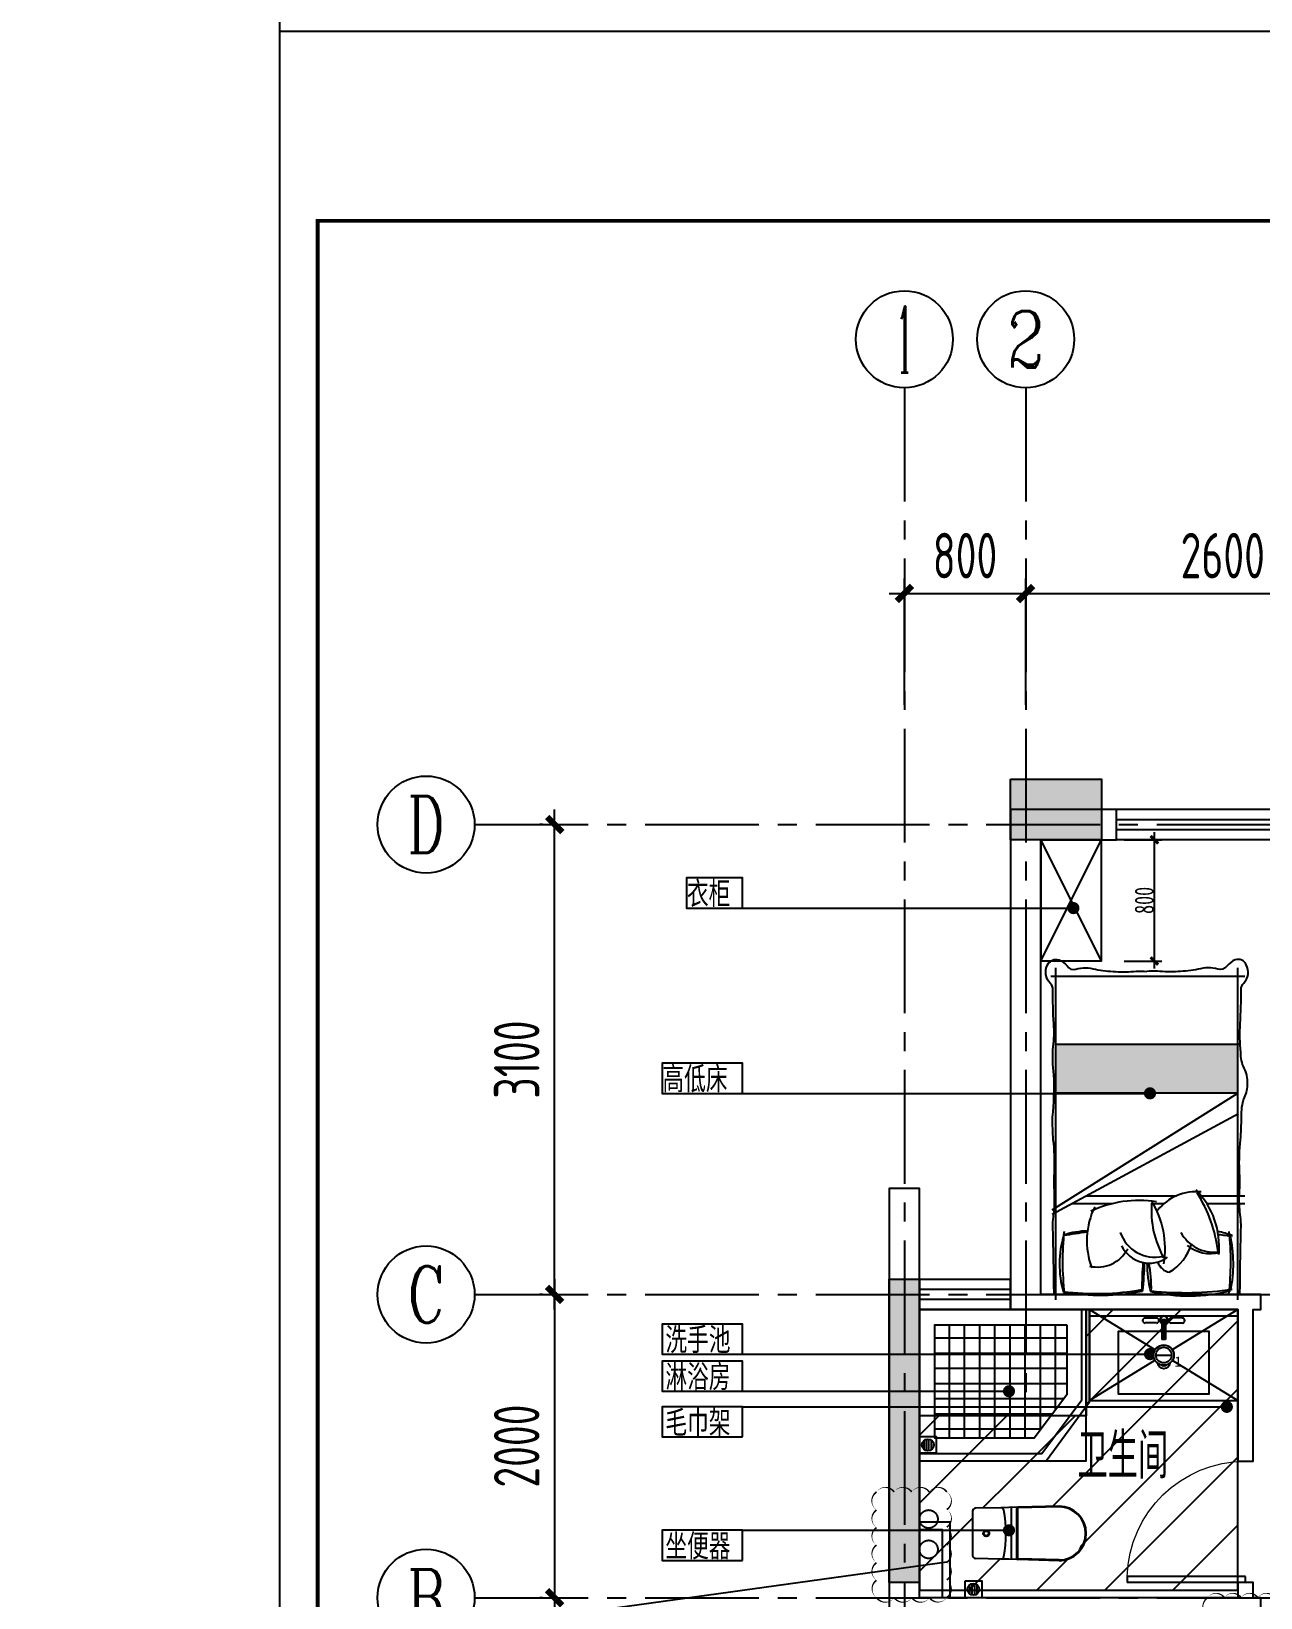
# Model space of a CAD drawing. Header units: millimetres. Extents: x -133666 to 880576, y -269375 to 86941.
# Drawn here: x 20716 to 28824, y -95375 to -85042 of the extents above; entities that cross this region are included whole.
import ezdxf
from ezdxf.enums import TextEntityAlignment as Align

# ---------------------------------------------------------------- set-up
doc = ezdxf.new("R2010")
doc.units = ezdxf.units.MM
doc.header["$LTSCALE"] = 1000
for name, pattern in [('CENTER', [50.8, 31.75, -6.35, 6.35, -6.35]), ('CENTER2', [1.125, 0.75, -0.125, 0.125, -0.125]), ('PS', [3200, 1500, -200, 1500])]:
    doc.linetypes.add(name, pattern=pattern)
doc.layers.get('0').update_dxf_attribs({"linetype": 'CONTINUOUS'})
doc.layers.get('Defpoints').update_dxf_attribs({"color": 6, "linetype": 'CONTINUOUS'})
for name, color, linetype in [('6#轴网(1-4)20181120$0$11 12 17 18 19 20 21 22-ZW$0$AXIS_轴号_A', 8, 'CONTINUOUS'), ('6#轴网(1-4)20181120$0$11 12 17 18 19 20 21 22-ZW$0$AXIS_轴文_A', 8, 'CONTINUOUS'), ('6#轴网(1-4)20181120$0$AXIS_TEXT', 8, 'CONTINUOUS'), ('A-FUR', 8, 'CONTINUOUS'), ('A-Lvtry', 5, 'CONTINUOUS'), ('A-降板区域', 251, 'CONTINUOUS'), ('AXIS', 253, 'CENTER'), ('BORDER', 7, 'CONTINUOUS'), ('C-顶面灯具、灯带', 22, 'CONTINUOUS'), ('DIM', 3, 'CONTINUOUS'), ('EQU_厨卫设备_A', 6, 'CONTINUOUS'), ('P-Furniture(活动家具)', 134, 'CONTINUOUS'), ('P-Plumbing-fix(洁具)', 134, 'CONTINUOUS'), ('PS', 6, 'PS'), ('PUB_HATCH', 8, 'CONTINUOUS'), ('PUB_TEXT', 7, 'CONTINUOUS'), ('WALL', 2, 'CONTINUOUS'), ('WINDOW', 4, 'CONTINUOUS'), ('ZZ001-PC 轮廓', 30, 'CONTINUOUS'), ('剪力墙', 6, 'CONTINUOUS')]:
    doc.layers.add(name, color=color, linetype=linetype)
doc.layers.add('S-ANNO-REVS', color=1, linetype='CONTINUOUS', true_color=0xff0000, plot=False)
doc.styles.add('6#轴网(1-4)20181120$0$11 12 17 18 19 20 21 22-ZW$0$_TCH_AXIS', font='COMPLEX', dxfattribs={"bigfont": 'GBCBIG'})
doc.styles.add('6#轴网(1-4)20181120$0$COMPLEX', font='COMPLEX')
doc.styles.add('DIM', font='', dxfattribs={"width": 0.7})
doc.styles.get("Standard").update_dxf_attribs({"font": 'tssdeng.shx', "bigfont": 'tssdchn.shx'})
doc.styles.add('WORD-2', font='simhei.ttf')
doc.styles.add('ZZ', font='tssdeng.shx', dxfattribs={"width": 0.7, "bigfont": 'tssdchn.shx'})
doc.styles.add('黑体', font='simhei.ttf')
doc.styles.get('DIM').set_extended_font_data('SimSun')
doc.dimstyles.new('TSSD_100_100', dxfattribs={"dimtxt": 300, "dimasz": 100, "dimexe": 100, "dimexo": 250, "dimgap": 100, "dimtad": 1, "dimdec": 0, "dimzin": 0, "dimdsep": 46, "dimtxsty": 'ZZ', "dimblk": 'ARCHTICK', "dimcen": 0, "dimdle": 100, "dimclrd": 256, "dimclrt": 7, "dimadec": 0, "dimazin": 0, "dimtfac": 1, "dimtdec": 0, "dimtix": 1, "dimtmove": 2, "dimatfit": 3, "dimfxl": 0, "dimtolj": 1, "dimtzin": 0, "dimarcsym": 0})
doc.dimstyles.new('金螳螂1-50', dxfattribs={"dimscale": 50, "dimtxt": 2.5, "dimasz": 1, "dimexe": 1, "dimexo": 1, "dimgap": 0.1, "dimtad": 1, "dimdec": 0, "dimrnd": 5, "dimzin": 0, "dimdsep": 46, "dimtxsty": 'DIM', "dimblk": 'ARCHTICK', "dimcen": 2, "dimdle": 1, "dimclrd": 254, "dimclre": 254, "dimclrt": 30, "dimadec": 0, "dimazin": 0, "dimtfac": 1, "dimtdec": 0, "dimtix": 1, "dimtmove": 2, "dimatfit": 3, "dimldrblk": 'A', "dimfxl": 0, "dimtolj": 1, "dimtzin": 0, "dimarcsym": 0})
pattern_1 = [(270, (-489761.783, -5390297.225), (15.875, -9e-15), [])]

# ---------------------------------------------------------------- blocks, each defined once
blk = doc.blocks.new('A$C14777907')
at = {"layer": 'P-Furniture(活动家具)'}
h = blk.add_hatch(dxfattribs=at)
h.set_pattern_fill('AR-SAND', color=250, scale=0.5, style=0)
h.paths.add_polyline_path([(-547, 316), (-547, -6), (653, -6), (653, 316)])
at = {"layer": 'P-Furniture(活动家具)', "color": 251}
for p, q in [((-547, 1678), (-547, -511)), ((653, 1678), (653, -511)), ((-342, 1043), (-593, 1043)), ((678, 1114), (-550, 450)), ((678, 1085), (-547, 316)), ((11, 1043), (-61, 1043)), ((549, 1043), (280, 1043)), ((-306, 993), (-593, 993)), ((456, 993), (-142, 993)), ((-547, 316), (653, 316)), ((-560, -6), (653, -6)), ((54, -457), (-593, -457)), ((687, -457), (54, -457))]:
    blk.add_line(p, q, dxfattribs=at)
at = {"layer": 'P-Furniture(活动家具)'}
blk.add_line((665, 1643), (-559, 1643), dxfattribs=at)
for points in [[(-559, 1643, 0.015145), (-562, 1458, 0.00267), (-566, 1233, 0.058958), (-560, 1098, -0.038458), (-557, 976, 0.025508), (-557, 824, -0.039412), (-565, 622, 0.016498), (-570, 474, -0.095063), (-590, 344, 0.129887), (-610, 249, 0.123513), (-589, 151, -0.132991), (-566, 46, -0.041346), (-562, -143, 0.014819), (-568, -369, -0.211134), (-585, -410, 0.329446), (-602, -532, 0.37589), (-529, -565, 0.122432), (-475, -524, -0.342539), (-414, -504, 0.141351), (-285, -502, -0.036442), (-152, -487, -0.036947), (-16, -489, 0.022047), (54, -488, -0.02246)], [(665, 1643, -0.015145), (668, 1458, -0.00267), (672, 1233, -0.058958), (666, 1098, 0.038458), (663, 976, -0.025508), (663, 824, 0.039412), (671, 622, -0.016498), (676, 474, 0.037552), (667, 194, -0.045167), (672, 8, 0.051681), (668, -143, -0.014819), (674, -369, 0.211134), (691, -410, -0.329446), (708, -532, -0.367495), (633, -565, -0.123892), (580, -524, 0.358288), (522, -504, -0.141351), (393, -502, 0.036442), (260, -487, 0.036947), (125, -489, -0.022047), (54, -488, 0.02316)]]:
    blk.add_lwpolyline(points, format="xyb", dxfattribs=at)
at = {"layer": 'P-Furniture(活动家具)', "color": 251}
for centre, radius, start, end in [((365, 1440), 882, 168.4167, 192.5094), ((-202, -493), 2124, 83.8828, 98.3309), ((1430, 1423), 1930, 173.6088, 185.8339), ((-223, 548), 1105, 76.7545, 104.443), ((800, 1593), 776, 178.1535, 191.6765), ((-711, 1435), 764, 0.0512, 14.2669), ((1634, 1420), 1565, 172.6505, 179.5124), ((-2949, 1640), 3036, 356.0673, 359.4545), ((360, 233), 1415, 80.0529, 101.3407), ((386, -93), 1730, 82.696, 99.9582), ((-1320, 1423), 1930, 354.1661, 6.3912), ((-39, 1444), 669, 343.0859, 15.8612), ((66, 1222), 318, 120.2878, 164.5982), ((-117, 1393), 106, 21.6793, 77.8243), ((379, 1237), 225, 76.5097, 152.2958), ((-55, 1289), 505, 333.4974, 20.6974), ((-368, 1119), 254, 51.9188, 103.6704), ((107, 1325), 530, 174.187, 224.4731), ((-387, 1118), 245, 27.9999, 96.8459), ((497, 1468), 919, 186.6966, 212.6196), ((37, 1231), 205, 26.1579, 125.8329), ((548, 1343), 615, 170.8023, 211.3458), ((-625, 1087), 649, 355.8503, 28.9544), ((-1, 1153), 244, 19.1658, 101.9587), ((-356, 1625), 401, 247.489, 261.6999), ((-515, 711), 544, 79.6769, 89.5055), ((420, 1855), 632, 272.2827, 286.6176), ((1321, -4099), 5399, 97.6544, 99.3268), ((-273, 1294), 329, 264.3187, 321.2722), ((107, 1764), 741, 260.9394, 295.2191)]:
    blk.add_arc(centre, radius, start, end, dxfattribs=at)
blk = doc.blocks.new('6#轴网(1-4)20181120$0$_AXISO')
at = {"color": 8}
blk.add_circle((0, 0), 0.5, dxfattribs=at)
at = {"layer": '6#轴网(1-4)20181120$0$AXIS_TEXT', "color": 8, "style": '6#轴网(1-4)20181120$0$COMPLEX', "width": 1.041667}
blk.add_attdef('A', text='', height=0.56, dxfattribs=at).set_placement((-0.25, -0.28), (0.25, -0.28), align=Align.FIT)
blk = doc.blocks.new('_ArchTick')
at = {"color": 0, "linetype": 'ByBlock', "const_width": 0.4}
blk.add_lwpolyline([(-0.5, -0.5), (0.5, 0.5)], dxfattribs=at)
blk = doc.blocks.new('*D348')
at = {"layer": 'Defpoints', "color": 0, "transparency": 16777216}
for p in [(-2307, 8900), (-2135, 8900), (-2135, 5800)]:
    blk.add_point(p, dxfattribs=at)
at = {"layer": 'DIM', "lineweight": -2, "transparency": 16777216}
blk.add_line((-2307, 5700), (-2307, 9000), dxfattribs=at)
at = {"layer": 'DIM', "color": 0, "lineweight": -2, "transparency": 16777216}
for p, q in [((-2385, 8900), (-2407, 8900)), ((-2385, 5800), (-2407, 5800))]:
    blk.add_line(p, q, dxfattribs=at)
at = {"layer": 'DIM', "lineweight": -2, "transparency": 16777216, "xscale": 100, "yscale": 100, "zscale": 100}
for p, rotation in [((-2307, 8900), 90), ((-2307, 5800), 270)]:
    blk.add_blockref('_ArchTick', p, dxfattribs=dict(at, rotation=rotation))
at = {"layer": 'DIM', "color": 7, "transparency": 16777216, "insert": (-2557, 7350), "char_height": 300, "attachment_point": 5, "rotation": 90, "style": 'ZZ'}
blk.add_mtext('\\A1;3100', dxfattribs=at)
blk = doc.blocks.new('*D351')
at = {"layer": 'Defpoints', "color": 0, "transparency": 16777216}
for p in [(-2135, 5800), (-2307, 3800), (-2135, 3800)]:
    blk.add_point(p, dxfattribs=at)
at = {"layer": 'DIM', "lineweight": -2, "transparency": 16777216}
blk.add_line((-2307, 5900), (-2307, 3700), dxfattribs=at)
at = {"layer": 'DIM', "color": 0, "lineweight": -2, "transparency": 16777216}
for p, q in [((-2385, 5800), (-2407, 5800)), ((-2385, 3800), (-2407, 3800))]:
    blk.add_line(p, q, dxfattribs=at)
at = {"layer": 'DIM', "lineweight": -2, "transparency": 16777216, "xscale": 100, "yscale": 100, "zscale": 100}
for p, rotation in [((-2307, 5800), 90), ((-2307, 3800), 270)]:
    blk.add_blockref('_ArchTick', p, dxfattribs=dict(at, rotation=rotation))
at = {"layer": 'DIM', "color": 7, "transparency": 16777216, "insert": (-2557, 4800), "char_height": 300, "attachment_point": 5, "rotation": 90, "style": 'ZZ'}
blk.add_mtext('\\A1;2000', dxfattribs=at)
blk = doc.blocks.new('*D352')
at = {"layer": 'Defpoints', "color": 0, "transparency": 16777216}
for p in [(-2135, 3800), (-2307, 100), (-2135, 100)]:
    blk.add_point(p, dxfattribs=at)
at = {"layer": 'DIM', "lineweight": -2, "transparency": 16777216}
blk.add_line((-2307, 3900), (-2307, 0), dxfattribs=at)
at = {"layer": 'DIM', "color": 0, "lineweight": -2, "transparency": 16777216}
for p, q in [((-2385, 3800), (-2407, 3800)), ((-2385, 100), (-2407, 100))]:
    blk.add_line(p, q, dxfattribs=at)
at = {"layer": 'DIM', "lineweight": -2, "transparency": 16777216, "xscale": 100, "yscale": 100, "zscale": 100}
for p, rotation in [((-2307, 3800), 90), ((-2307, 100), 270)]:
    blk.add_blockref('_ArchTick', p, dxfattribs=dict(at, rotation=rotation))
at = {"layer": 'DIM', "color": 7, "transparency": 16777216, "insert": (-2557, 1950), "char_height": 300, "attachment_point": 5, "rotation": 90, "style": 'ZZ'}
blk.add_mtext('\\A1;3700', dxfattribs=at)
blk = doc.blocks.new('*D359')
at = {"layer": 'Defpoints', "color": 0, "transparency": 16777216}
for p in [(800, 10424), (0, 9440), (800, 9440)]:
    blk.add_point(p, dxfattribs=at)
at = {"layer": 'DIM', "color": 0, "lineweight": -2, "transparency": 16777216}
for p, q in [((0, 9690), (0, 10524)), ((800, 9690), (800, 10524))]:
    blk.add_line(p, q, dxfattribs=at)
at = {"layer": 'DIM', "lineweight": -2, "transparency": 16777216}
blk.add_line((-100, 10424), (900, 10424), dxfattribs=at)
at = {"layer": 'DIM', "lineweight": -2, "transparency": 16777216, "xscale": 100, "yscale": 100, "zscale": 100, "rotation": 180}
blk.add_blockref('_ArchTick', (0, 10424), dxfattribs=at)
at = {"layer": 'DIM', "lineweight": -2, "transparency": 16777216, "xscale": 100, "yscale": 100, "zscale": 100}
blk.add_blockref('_ArchTick', (800, 10424), dxfattribs=at)
at = {"layer": 'DIM', "color": 7, "transparency": 16777216, "insert": (400, 10674), "char_height": 300, "attachment_point": 5, "style": 'ZZ'}
blk.add_mtext('\\A1;800', dxfattribs=at)
blk = doc.blocks.new('*D360')
at = {"layer": 'Defpoints', "color": 0, "transparency": 16777216}
for p in [(3400, 10424), (800, 9440), (3400, 9440)]:
    blk.add_point(p, dxfattribs=at)
at = {"layer": 'DIM', "color": 0, "lineweight": -2, "transparency": 16777216}
for p, q in [((800, 9690), (800, 10524)), ((3400, 9690), (3400, 10524))]:
    blk.add_line(p, q, dxfattribs=at)
at = {"layer": 'DIM', "lineweight": -2, "transparency": 16777216}
blk.add_line((700, 10424), (3500, 10424), dxfattribs=at)
at = {"layer": 'DIM', "lineweight": -2, "transparency": 16777216, "xscale": 100, "yscale": 100, "zscale": 100, "rotation": 180}
blk.add_blockref('_ArchTick', (800, 10424), dxfattribs=at)
at = {"layer": 'DIM', "lineweight": -2, "transparency": 16777216, "xscale": 100, "yscale": 100, "zscale": 100}
blk.add_blockref('_ArchTick', (3400, 10424), dxfattribs=at)
at = {"layer": 'DIM', "color": 7, "transparency": 16777216, "insert": (2100, 10674), "char_height": 300, "attachment_point": 5, "style": 'ZZ'}
blk.add_mtext('\\A1;2600', dxfattribs=at)
blk = doc.blocks.new('$TCHSYS$WIN2D')
for p, q in [((-0.5, 0.5), (0.5, 0.5)), ((-0.5, 0.5), (-0.5, -0.5)), ((0.5, 0.5), (0.5, -0.5)), ((0.5, 0.1667), (-0.5, 0.1667)), ((0.5, -0.1667), (-0.5, -0.1667)), ((-0.5, -0.5), (0.5, -0.5))]:
    blk.add_line(p, q)
blk = doc.blocks.new('A$C2EEA3612')
at = {"linetype": 'Continuous'}
for p, q in [((-180, 570), (-173, 300)), ((-175, 570), (-168, 300)), ((175, 570), (168, 300)), ((180, 570), (173, 300)), ((-173, 300), (-171, 240)), ((-172, 255), (172, 255)), ((-171, 240), (-169, 187)), ((-163, 295), (163, 295)), ((-163, 290), (163, 290)), ((171, 240), (169, 187)), ((173, 300), (171, 240)), ((-169, 187), (-166, 19)), ((169, 187), (166, 19)), ((-146, 0), (146, 0))]:
    blk.add_line(p, q, dxfattribs=at)
for radius in [20, 15]:
    blk.add_circle((0, 90), radius, dxfattribs=at)
for centre, radius, start, end in [((0, 570), 180, 0, 180), ((0, 570), 175, 0, 180), ((-163, 300), 10, 181.7534, 270), ((-149, 187), 20, 99.8557, 181.7534), ((-163, 300), 5, 181.7534, 270), ((0, -673), 893, 80.1443, 99.8557), ((149, 187), 20, 358.2466, 80.1443), ((163, 300), 5, 270, 358.2466), ((163, 300), 10, 270, 358.2466), ((-146, 20), 20, 181.7534, 270), ((146, 20), 20, 270, 358.2466)]:
    blk.add_arc(centre, radius, start, end, dxfattribs=at)
blk = doc.blocks.new('g3wr')
at = {"color": 251}
blk.add_wipeout([(92376, 176270), (92376, 176416), (92376, 176562), (92382, 176575), (92396, 176582), (92459, 176583), (92576, 176581), (92666, 176589), (92736, 176588), (92946, 176596), (92946, 176591), (93057, 176558), (93057, 176558), (93126, 176416), (93076, 176298), (92946, 176236), (92831, 176244), (92676, 176243), (92576, 176251), (92396, 176250)], dxfattribs=at)
at = {"xscale": -1, "rotation": 270}
blk.add_blockref('A$C2EEA3612', (92376, 176416), dxfattribs=at)
blk = doc.blocks.new('$DorLib2D$00000001')
for p, q in [((0.45, 0.975), (0.5, 0.975)), ((0.45, 0), (0.45, 0.975)), ((0.5, 0), (0.5, 0.975)), ((0.5, 0), (0.45, 0))]:
    blk.add_line(p, q)
at = {"lineweight": 13}
blk.add_arc((0.475, 0), 0.975, 91.4693, 180, dxfattribs=at)
blk = doc.blocks.new('B20190310213323')
at = {"layer": 'PUB_HATCH'}
for points in [[(800, 9200), (1400, 9200), (1400, 8800), (800, 8800)], [(0, 5900), (200, 5900), (200, 3900), (0, 3900), (0, 5700)]]:
    blk.add_hatch(color=256, dxfattribs=at).paths.add_polyline_path(points)
at = {"layer": 'PUB_TEXT'}
h = blk.add_hatch(dxfattribs=at)
h.set_pattern_fill('_USER', color=250, scale=100, double=1, pattern_type=0)
h.set_pattern_definition([(0, (1171.45, 5138.84), (0, 100), []), (90, (1171.45, 5138.84), (-100, 6e-15), [])])
h.paths.add_polyline_path([(1171, 5600), (1171, 5139), (957, 4852), (300, 4852), (300, 5600)])
at = {"layer": 'A-Lvtry', "ltscale": 3}
for points in [[(200, 4702), (1036, 4702), (1321, 5092), (1321, 5700)], [(200, 4752), (1007, 4752), (1271, 5106), (1271, 5700)]]:
    blk.add_lwpolyline(points, dxfattribs=at)
at = {"layer": 'PUB_TEXT', "color": 250}
blk.add_lwpolyline([(1171, 5600), (1171, 5139), (957, 4852), (300, 4852), (300, 5600)], close=True, dxfattribs=at)
at = {"layer": 'WALL'}
blk.add_lwpolyline([(1000, 5800), (1000, 8800), (1500, 8800), (1500, 9000), (800, 9000), (800, 5700), (2300, 5700), (2300, 4700), (2400, 4700), (2400, 5700), (2450, 5700), (2450, 5800)], close=True, dxfattribs=at)
for points in [[(600, -400), (600, 200), (200, 200), (200, 3700), (2450, 3700), (2450, 3800), (2400, 3800), (2400, 3900), (2300, 3900), (2300, 3800), (200, 3800), (200, 6500), (0, 6500), (0, 0), (500, 0), (500, -600), (600, -600), (600, -400)], [(200, 4300), (400, 4300), (400, 3800)], [(200, 4250), (350, 4250), (350, 3800)]]:
    blk.add_lwpolyline(points, dxfattribs=at)
at = {"layer": '剪力墙', "elevation": 0}
for points in [[(800, 9200), (1400, 9200), (1400, 8800), (800, 8800)], [(0, 5900), (200, 5900), (200, 3900), (0, 3900), (0, 5700)]]:
    blk.add_lwpolyline(points, close=True, dxfattribs=at)
for points in [[(1000, 8800), (1000, 8800)], [(0, 5700), (0, 5700)]]:
    blk.add_lwpolyline(points, dxfattribs=at)
at = {"layer": 'WINDOW'}
for name, p, xscale, yscale, zscale, rotation in [('$TCHSYS$WIN2D', (2250, 8900), 1500, 200, 1500, 180), ('$TCHSYS$WIN2D', (500, 5800), -600, 200, -600, 180), ('$DorLib2D$00000001', (2350, 4300), -800, 800, 800, 90)]:
    blk.add_blockref(name, p, dxfattribs=dict(at, xscale=xscale, yscale=yscale, zscale=zscale, rotation=rotation))
at = {"layer": 'A-Lvtry', "ltscale": 3, "extrusion": (0, 0, -1), "zscale": -1, "rotation": 180}
blk.add_blockref('g3wr', (91826, 180640), dxfattribs=at)
blk = doc.blocks.new('*D321')
at = {"layer": 'Defpoints', "color": 0, "transparency": 16777216}
for p in [(27774, -90375), (28123, -90375), (27774, -91175)]:
    blk.add_point(p, dxfattribs=at)
at = {"layer": 'DIM', "color": 254, "lineweight": -2, "transparency": 16777216}
for p, q in [((27923, -90375), (28173, -90375)), ((28123, -91225), (28123, -90325)), ((27923, -91175), (28173, -91175))]:
    blk.add_line(p, q, dxfattribs=at)
at = {"layer": 'DIM', "color": 254, "lineweight": -2, "transparency": 16777216, "xscale": 50, "yscale": 50, "zscale": 50}
for p, rotation in [((28123, -90375), 90), ((28123, -91175), 270)]:
    blk.add_blockref('_ArchTick', p, dxfattribs=dict(at, rotation=rotation))
at = {"layer": 'DIM', "color": 30, "transparency": 16777216, "insert": (28056, -90775), "char_height": 125, "attachment_point": 5, "rotation": 90, "style": 'DIM'}
blk.add_mtext('\\A1;800', dxfattribs=at)
blk = doc.blocks.new('A')
for p, q in [((-0.37, 0), (-2.13, 0)), ((-1.44, 1.15), (-1.09, 1.44)), ((-1.44, 1.15), (-0.37, 0)), ((-1.44, -1.15), (-0.37, 0)), ((-1.09, 1.44), (0, 0)), ((-1.09, -1.44), (0, 0)), ((-1.44, -1.15), (-1.09, -1.44))]:
    blk.add_line(p, q)
for points in [[(-1.44, 1.15), (-1.09, 1.44), (-0.37, 0), (0, 0)], [(-1.44, -1.15), (-1.09, -1.44), (-0.37, 0), (0, 0)]]:
    blk.add_solid(points)
blk = doc.blocks.new('A$C775F19E5')
at = {"layer": 'P-Plumbing-fix(洁具)', "color": 134}
for p, q in [((-1089, 600), (-1089, 0)), ((-1089, 600), (-111, 600)), ((-111, 0), (-111, 600)), ((-1089, 0), (-111, 0))]:
    blk.add_line(p, q, dxfattribs=at)
at = {"layer": 'P-Plumbing-fix(洁具)', "color": 251}
for p, q in [((-1089, 560), (-111, 560)), ((-723, 545, 16), (-648, 545, 16)), ((-613, 534, 16), (-613, 425, 16)), ((-613, 534, 16), (-588, 534, 16)), ((-610, 534, 16), (-610, 509, 16)), ((-600, 534, 16), (-600, 425, 16)), ((-600, 524, 16), (-600, 425, 16)), ((-590, 534, 16), (-590, 404, 16)), ((-588, 534, 16), (-588, 425, 16)), ((-477, 545, 16), (-552, 545, 16)), ((-648, 512, 16), (-723, 512, 16)), ((-588, 425, 16), (-613, 425, 16)), ((-613, 424, 16), (-613, 404, 16)), ((-588, 424, 16), (-613, 424, 16)), ((-612, 425, 16), (-612, 424, 16)), ((-610, 509, 16), (-610, 425, 16)), ((-610, 424, 16), (-610, 404, 16)), ((-600, 424, 16), (-600, 404, 16)), ((-600, 424, 16), (-600, 404, 16)), ((-590, 424, 16), (-590, 404, 16)), ((-589, 425, 16), (-589, 424, 16)), ((-588, 424, 16), (-588, 404, 16)), ((-552, 512, 16), (-477, 512, 16)), ((-588, 404, 16), (-613, 404, 16))]:
    blk.add_line(p, q, dxfattribs=at)
at = {"layer": 'P-Plumbing-fix(洁具)', "color": 134}
blk.add_lwpolyline([(-613, 455), (-900, 455), (-900, 45), (-300, 45), (-300, 455), (-588, 455)], dxfattribs=at)
at = {"layer": 'P-Plumbing-fix(洁具)', "color": 251}
for radius in [40, 40, 22.5]:
    blk.add_circle((-600, 250), radius, dxfattribs=at)
for centre, radius, start, end in [((-723, 528, 16), 16.2, 90, 270), ((-648, 528, 16), 16.2, 270, 90), ((-600, 533, 13), 26, 292.6199, 247.3801), ((-600, 533, 13), 24.5, 295.3194, 245.9254), ((-600, 533, 13), 23.7, 295.3194, 245.9254), ((-552, 528, 16), 16.2, 90, 270), ((-477, 528, 16), 16.2, 270, 90)]:
    blk.add_arc(centre, radius, start, end, dxfattribs=at)
blk = doc.blocks.new('B20190319225928')
at = {"layer": 'BORDER'}
blk.add_lwpolyline([(0, 0), (0, 29700), (42000, 29700), (42000, 0)], close=True, dxfattribs=at)
at = {"layer": 'BORDER', "const_width": 50}
blk.add_lwpolyline([(2500, 500), (2500, 29200), (41500, 29200), (41500, 500)], close=True, dxfattribs=at)
blk = doc.blocks.new('防水筒灯')
at = {"color": 250}
blk.add_wipeout([(42.2, -42.7), (44.8, -40), (47.2, -37.1), (49.4, -34.1), (51.5, -30.9), (53.3, -27.6), (54.9, -24.2), (56.3, -20.7), (57.5, -17.1), (58.5, -13.5), (59.2, -9.8), (59.7, -6), (60, -2.3), (60, 1.5), (59.8, 5.3), (59.4, 9), (58.7, 12.7), (57.8, 16.4), (56.6, 20), (55.2, 23.5), (53.7, 26.9), (51.9, 30.2), (49.9, 33.4), (47.7, 36.5), (45.3, 39.4), (42.7, 42.2), (40, 44.8), (37.1, 47.2), (34.1, 49.4), (30.9, 51.5), (27.6, 53.3), (24.2, 54.9), (20.7, 56.3), (17.1, 57.5), (13.5, 58.5), (9.8, 59.2), (6, 59.7), (2.3, 60), (-1.5, 60), (-5.3, 59.8), (-9, 59.4), (-12.7, 58.7), (-16.4, 57.8), (-20, 56.6), (-23.5, 55.2), (-26.9, 53.7), (-30.2, 51.9), (-33.4, 49.9), (-36.5, 47.7), (-39.4, 45.3), (-42.2, 42.7), (-44.8, 40), (-47.2, 37.1), (-49.4, 34.1), (-51.5, 30.9), (-53.3, 27.6), (-54.9, 24.2), (-56.3, 20.7), (-57.5, 17.1), (-58.5, 13.5), (-59.2, 9.8), (-59.7, 6), (-60, 2.3), (-60, -1.5), (-59.8, -5.3), (-59.4, -9), (-58.7, -12.7), (-57.8, -16.4), (-56.6, -20), (-55.2, -23.5), (-53.7, -26.9), (-51.9, -30.2), (-49.9, -33.4), (-47.7, -36.5), (-45.3, -39.4), (-42.7, -42.2), (-40, -44.8), (-37.1, -47.2), (-34.1, -49.4), (-30.9, -51.5), (-27.6, -53.3), (-24.2, -54.9), (-20.7, -56.3), (-17.1, -57.5), (-13.5, -58.5), (-9.8, -59.2), (-6, -59.7), (-2.3, -60), (1.5, -60), (5.3, -59.8), (9, -59.4), (12.7, -58.7), (16.4, -57.8), (20, -56.6), (23.5, -55.2), (26.9, -53.7), (30.2, -51.9), (33.4, -49.9), (36.5, -47.7), (39.4, -45.3)], dxfattribs=at)
at = {"color": 251}
blk.add_line((-44.4, 0), (48.3, 0), dxfattribs=at)
blk.add_circle((1.9, 0), 60.3)
blk.add_circle((1.9, 0), 46.3, dxfattribs=at)
at = {"style": 'WORD-2'}
blk.add_attdef('1', (66.2, -68.4), '', height=60, dxfattribs=at)
blk = doc.blocks.new('B20190322101948')
at = {"layer": 'EQU_厨卫设备_A'}
h = blk.add_hatch(dxfattribs=at)
h.set_pattern_fill('ANSI31', color=256, scale=10, angle=225, style=0)
h.set_pattern_definition(pattern_1)
edge = h.paths.add_edge_path()
edge.add_arc((55, 55), 39.3, 0, 360, ccw=False)
h = blk.add_hatch(dxfattribs=at)
h.set_pattern_fill('ANSI31', color=256, scale=10, angle=225, style=0)
h.set_pattern_definition(pattern_1)
edge = h.paths.add_edge_path()
edge.add_arc((55, 55), 39.3, 0, 360, ccw=False)
blk.add_lwpolyline([(0, 110), (110, 110), (110, 0), (0, 0)], close=True, dxfattribs=at)
blk.add_circle((55, 55), 39.3, dxfattribs=at)
blk.add_circle((55, 55), 39.3, dxfattribs=at)
blk = doc.blocks.new('B20190222125856')
at = {"layer": 'AXIS', "linetype": 'CENTER2'}
for p, q in [((0, 11781), (0, -2685.7)), ((800, 11781), (800, 5144.8)), ((-2834.7, 8900), (9118.1, 8900)), ((-2834.7, 5800), (9118.1, 5800)), ((-2834.7, 3800), (9118.1, 3800))]:
    blk.add_line(p, q, dxfattribs=at)
at = {"layer": '6#轴网(1-4)20181120$0$11 12 17 18 19 20 21 22-ZW$0$AXIS_轴号_A'}
ref = blk.add_blockref('6#轴网(1-4)20181120$0$_AXISO', (0, 12101), dxfattribs=dict(at, xscale=640, yscale=640, zscale=640))
ref.add_attrib('A', '1', dxfattribs={"layer": '6#轴网(1-4)20181120$0$11 12 17 18 19 20 21 22-ZW$0$AXIS_轴文_A', "height": 435.8, "style": '6#轴网(1-4)20181120$0$11 12 17 18 19 20 21 22-ZW$0$_TCH_AXIS', "width": 0.555556}).set_placement((-51.9, 11883.1), (51.9, 11883.1), align=Align.FIT)
ref = blk.add_blockref('6#轴网(1-4)20181120$0$_AXISO', (800, 12101), dxfattribs=dict(at, xscale=640, yscale=640, zscale=640))
ref.add_attrib('A', '2', dxfattribs={"layer": '6#轴网(1-4)20181120$0$11 12 17 18 19 20 21 22-ZW$0$AXIS_轴文_A', "height": 372.8, "style": '6#轴网(1-4)20181120$0$11 12 17 18 19 20 21 22-ZW$0$_TCH_AXIS'}).set_placement((675.7, 11914.6), (924.3, 11914.6), align=Align.FIT)
at = {"layer": '6#轴网(1-4)20181120$0$11 12 17 18 19 20 21 22-ZW$0$AXIS_轴号_A', "color": 6}
ref = blk.add_blockref('6#轴网(1-4)20181120$0$_AXISO', (-3154.7, 8900), dxfattribs=dict(at, xscale=640, yscale=640, zscale=640))
ref.add_attrib('A', 'D', dxfattribs={"layer": '6#轴网(1-4)20181120$0$11 12 17 18 19 20 21 22-ZW$0$AXIS_轴文_A', "height": 372.8, "style": '6#轴网(1-4)20181120$0$11 12 17 18 19 20 21 22-ZW$0$_TCH_AXIS', "width": 0.823529}).set_placement((-3278.9, 8713.6), (-3030.4, 8713.6), align=Align.FIT)
ref = blk.add_blockref('6#轴网(1-4)20181120$0$_AXISO', (-3154.7, 5800), dxfattribs=dict(at, xscale=640, yscale=640, zscale=640))
ref.add_attrib('A', 'C', dxfattribs={"layer": '6#轴网(1-4)20181120$0$11 12 17 18 19 20 21 22-ZW$0$AXIS_轴文_A', "height": 372.8, "style": '6#轴网(1-4)20181120$0$11 12 17 18 19 20 21 22-ZW$0$_TCH_AXIS', "width": 0.933333}).set_placement((-3278.9, 5613.6), (-3030.4, 5613.6), align=Align.FIT)
ref = blk.add_blockref('6#轴网(1-4)20181120$0$_AXISO', (-3154.7, 3800), dxfattribs=dict(at, xscale=640, yscale=640, zscale=640))
ref.add_attrib('A', 'B', dxfattribs={"layer": '6#轴网(1-4)20181120$0$11 12 17 18 19 20 21 22-ZW$0$AXIS_轴文_A', "height": 372.8, "style": '6#轴网(1-4)20181120$0$11 12 17 18 19 20 21 22-ZW$0$_TCH_AXIS', "width": 0.823529}).set_placement((-3278.9, 3613.6), (-3030.4, 3613.6), align=Align.FIT)
at = {"layer": 'DIM'}
for base, p1, p2, picture, middle in [((800, 10424), (0, 9440.5), (800, 9440.5), '*D359', (400, 10674)), ((3400, 10424), (800, 9440.5), (3400, 9440.5), '*D360', (2100, 10674))]:
    dim = blk.add_linear_dim(base=base, p1=p1, p2=p2, dimstyle='TSSD_100_100', dxfattribs=at)
    dim.commit()
    dim.dimension.update_dxf_attribs({"geometry": picture, "text_midpoint": middle})
for base, p1, p2, picture, middle in [((-2307.2, 8900), (-2134.7, 5800), (-2134.7, 8900), '*D348', (-2557.2, 7350)), ((-2307.2, 3800), (-2134.7, 5800), (-2134.7, 3800), '*D351', (-2557.2, 4800)), ((-2307.2, 100), (-2134.7, 3800), (-2134.7, 100), '*D352', (-2557.2, 1950))]:
    dim = blk.add_linear_dim(base=base, p1=p1, p2=p2, angle=90, dimstyle='TSSD_100_100', dxfattribs=at)
    dim.commit()
    dim.dimension.update_dxf_attribs({"geometry": picture, "text_midpoint": middle})

msp = doc.modelspace()

# ---------------------------------------------------------------- hatches: boundary and pattern name
at = {"layer": 'A-降板区域'}
h = msp.add_hatch(dxfattribs=at)
h.set_pattern_fill('ANSI31', color=256, scale=100, style=0)
h.set_pattern_definition([(45, (0, -30624.87), (-224.5064, 224.5064), [])])
h.paths.add_polyline_path([(28674, -93474.8), (27674, -93474.8), (27674, -94174.8), (26574, -94174.8), (26574, -95324.8), (28674, -95324.8)])

# ---------------------------------------------------------------- linework, layer by layer
at = {"layer": 'A-FUR'}
for p, q in [((27774, -91174.8), (27374, -90374.8)), ((27374, -91174.8), (27774, -90374.8))]:
    msp.add_line(p, q, dxfattribs=at)
msp.add_lwpolyline([(27374, -91174.8), (27774, -91174.8), (27774, -90374.8), (27374, -90374.8)], close=True, dxfattribs=at)
at = {"layer": 'PS', "ltscale": 0.5}
for centre in [(26634, -94856.4), (26634, -95056.4)]:
    msp.add_circle(centre, 60, dxfattribs=at)
at = {"layer": 'PUB_TEXT'}
for points in [[(25406.5, -90826), (25406.5, -90627.1), (25037.9, -90627.1), (25037.9, -90826)], [(25406.5, -92047.9), (25406.5, -91849), (24876, -91849), (24876, -92047.9)], [(25406.5, -93768.4), (25406.5, -93569.5), (24876, -93569.5), (24876, -93768.4)], [(25406.5, -94013.1), (25406.5, -93814.2), (24876, -93814.2), (24876, -94013.1)], [(25406.5, -94314.8), (25406.5, -94116), (24876, -94116), (24876, -94314.8)], [(25406.5, -95129.1), (25406.5, -94930.3), (24876, -94930.3), (24876, -95129.1)]]:
    msp.add_lwpolyline(points, close=True, dxfattribs=at)
at = {"layer": 'ZZ001-PC 轮廓'}
msp.add_xline((22353.8, -133793.6), (0, 1), dxfattribs=at)

# ---------------------------------------------------------------- block references
at = {"layer": 'DIM'}
msp.add_blockref('B20190222125856', (26474, -99174.8), dxfattribs=at)
at = {"layer": 'P-Furniture(活动家具)', "rotation": 180}
msp.add_blockref('A$C14777907', (28127, -91731.8), dxfattribs=at)

# ---------------------------------------------------------------- texts
at = {"layer": 'PUB_TEXT', "style": '黑体', "width": 0.7}
for s, p in [('衣柜', (25040.2, -90803.2)), ('高低床', (24878.3, -92025.1)), ('洗手池', (24897.4, -93745.7)), ('淋浴房', (24897.4, -93990.3)), ('毛巾架', (24897.4, -94292.1)), ('坐便器', (24897.4, -95106.4))]:
    msp.add_text(s, height=150, dxfattribs=at).set_placement(p)
at = {"layer": 'PUB_TEXT', "width": 0.7}
msp.add_text('卫生间', height=300, dxfattribs=at).set_placement((27615.4, -94589))

# ---------------------------------------------------------------- next in the draw order: block references
at = {"layer": 'WALL'}
msp.add_blockref('B20190310213323', (26374, -99174.8), dxfattribs=at)

# ---------------------------------------------------------------- next in the draw order: linework, layer by layer
at = {"layer": 'A-降板区域'}
msp.add_lwpolyline([(28674, -93474.8), (27674, -93474.8), (27674, -94174.8), (27674, -94174.8), (26574, -94174.8), (26574, -95324.8), (28674, -95324.8)], close=True, dxfattribs=at)
at = {"layer": 'PUB_TEXT'}
for p, q in [((25406.5, -90826), (27588.8, -90826)), ((25406.5, -92047.9), (28094, -92047.9)), ((25406.5, -93768.4), (28094, -93768.4)), ((25406.5, -94013.1), (27163.9, -94013.1)), ((25406.5, -94116), (28600.7, -94116)), ((25406.5, -94930.3), (27163.9, -94930.3))]:
    msp.add_line(p, q, dxfattribs=at)
at = {"layer": 'PUB_TEXT', "const_width": 40}
for points in [[(27588.8, -90846, 1), (27588.8, -90806, 1)], [(28094, -92067.9, 1), (28094, -92027.9, 1)], [(28094, -93788.4, 1), (28094, -93748.4, 1)], [(27163.9, -94033.1, 1), (27163.9, -93993.1, 1)], [(28600.7, -94136, 1), (28600.7, -94096, 1)], [(27163.9, -94950.3, 1), (27163.9, -94910.3, 1)]]:
    msp.add_lwpolyline(points, format="xyb", close=True, dxfattribs=at)
at = {"layer": 'S-ANNO-REVS'}
for p, q in [((28674, -93474.8), (27695.4, -94074.8)), ((27695.4, -93474.8), (28674, -94074.8)), ((26754, -95141.4), (9913.1, -97467.9))]:
    msp.add_line(p, q, dxfattribs=at)
for points in [[(27674, -93474.8), (26574, -93474.8), (26574, -94472.5), (27674, -94472.5)], [(28674, -93474.8), (27695.4, -93474.8), (27695.4, -94074.8), (28674, -94074.8)]]:
    msp.add_lwpolyline(points, close=True, dxfattribs=at)
for points in [[(26290, -94677.4, 0, 11.6, -0.5205671), (26406, -94677.4, 0, 11.6, -0.5205671), (26522, -94677.4, 0, 11.6, -0.5205671), (26638, -94677.4, 0, 11.6, -0.5205671), (26754, -94677.4, 0, 11.6, -0.5205671), (26754, -94793.4, 0, 11.6, -0.5205671), (26754, -94909.4, 0, 11.6, -0.5205671), (26754, -95025.4, 0, 11.6, -0.5205671), (26754, -95141.4, 0, 11.6, -0.5205671), (26754, -95257.4, 0, 11.6, -0.5205671), (26754, -95373.4, 0, 11.6, -0.5205671), (26639.3, -95374.8, 0, 11.6, -0.5205671), (26523.3, -95374.8, 0, 11.6, -0.5205671), (26407.3, -95374.8, 0, 11.6, -0.5205671), (26291.3, -95374.8, 0, 11.6, -0.5205671), (26290, -95260.2, 0, 11.6, -0.5205671), (26290, -95144.2, 0, 11.6, -0.5205671), (26290, -95028.2, 0, 11.6, -0.5205671), (26290, -94912.2, 0, 11.6, -0.5205671), (26290, -94796.2, 0, 11.6, -0.5205671)], [(28474.4, -95374.8, 0, 11, -0.5205671), (28584.7, -95374.8, 0, 11, -0.5205671), (28694.9, -95374.8, 0, 11, -0.5205671), (28805.1, -95374.8, 0, 11, -0.5205671), (28915.4, -95374.8, 0, 11, -0.5205671), (28915.4, -95485, 0, 11, -0.5205671), (28915.4, -95595.3, 0, 11, -0.5205671), (28915.4, -95705.5, 0, 11, -0.5205671), (28915.4, -95815.7, 0, 11, -0.5205671), (28915.4, -95926, 0, 11, -0.5205671), (28915.4, -96036.2, 0, 11, -0.5205671), (28915.4, -96146.4, 0, 11, -0.5205671), (28866.9, -96208.2, 0, 11, -0.5205671), (28756.7, -96208.2, 0, 11, -0.5205671), (28646.4, -96208.2, 0, 11, -0.5205671), (28536.2, -96208.2, 0, 11, -0.5205671), (28474.4, -96159.7, 0, 11, -0.5205671), (28474.4, -96049.5, 0, 11, -0.5205671), (28474.4, -95939.3, 0, 11, -0.5205671), (28474.4, -95829, 0, 11, -0.5205671), (28474.4, -95718.8, 0, 11, -0.5205671), (28474.4, -95608.6, 0, 11, -0.5205671), (28474.4, -95498.3, 0, 11, -0.5205671)]]:
    msp.add_lwpolyline(points, format="xyseb", close=True, dxfattribs=at)

# ---------------------------------------------------------------- next in the draw order: block references
at = {"layer": 'DIM'}
for p in [(26574, -94422.5), (26874, -95374.8)]:
    msp.add_blockref('B20190322101948', p, dxfattribs=at)
at = {"layer": 'P-Plumbing-fix(洁具)'}
msp.add_blockref('A$C775F19E5', (28784.7, -94074.8), dxfattribs=at)
at = {"layer": 'WALL', "xscale": 0.5, "yscale": 0.5, "zscale": 0.5, "rotation": 270}
msp.add_blockref('B20190319225928', (22353.8, -85042.1), dxfattribs=at)

# ---------------------------------------------------------------- next in the draw order: dimensions: what is measured, and where the dimension line sits
at = {"layer": 'DIM'}
dim = msp.add_linear_dim(base=(28123.4, -90374.8), p1=(27774, -91174.8), p2=(27774, -90374.8), angle=90, dimstyle='金螳螂1-50', dxfattribs=at)
dim.commit()
dim.dimension.update_dxf_attribs({"geometry": '*D321', "text_midpoint": (28055.9, -90774.8)})

# ---------------------------------------------------------------- next in the draw order: block references
at = {"layer": 'C-顶面灯具、灯带', "xscale": 1.111111111240461, "yscale": 1.111111111240461, "zscale": 1.111111111240461}
msp.add_blockref('防水筒灯', (28182.5, -93774.8), dxfattribs=at).add_auto_attribs({'1': '1'})

doc.saveas('drawing.dxf')
